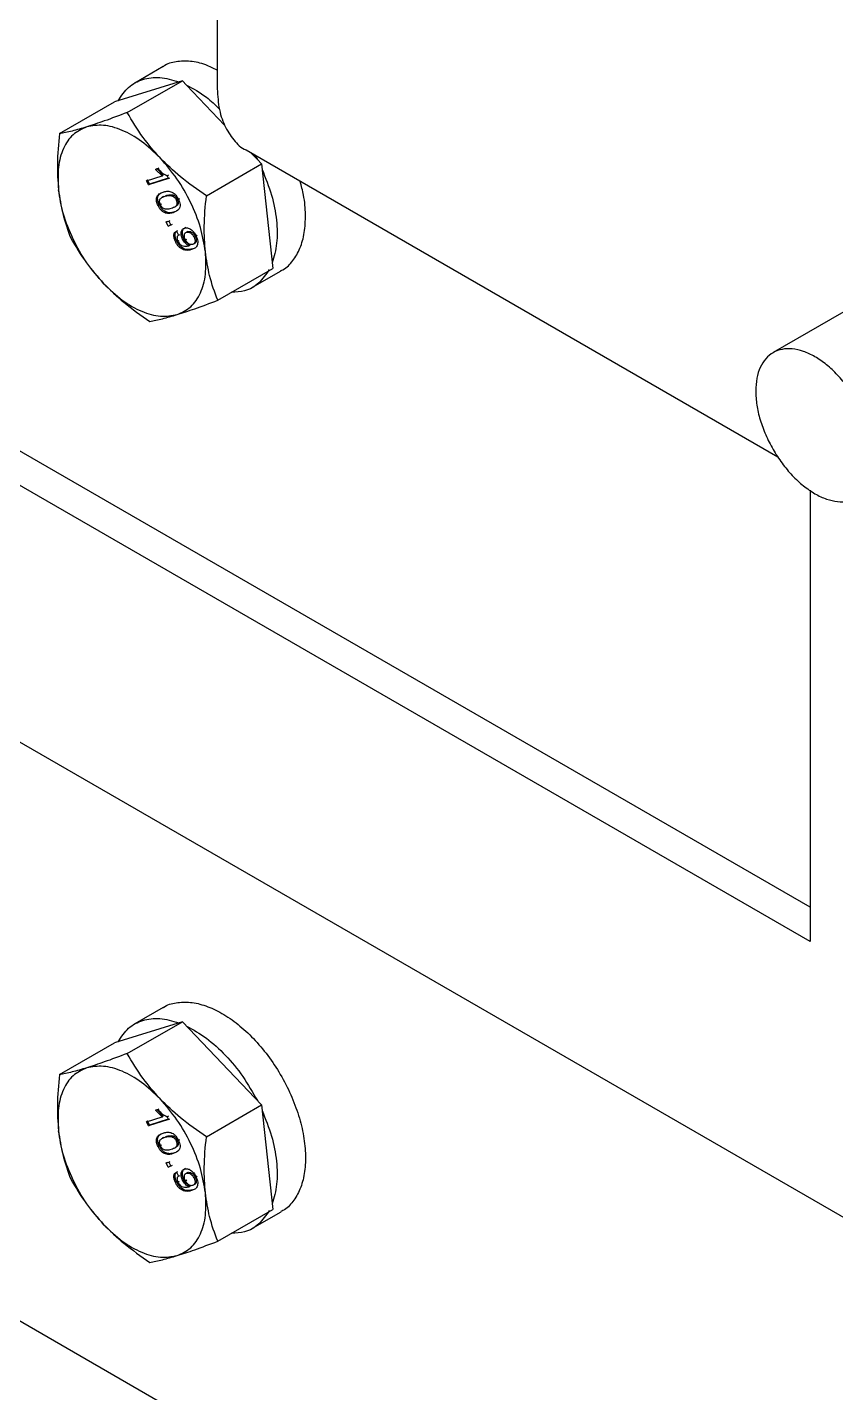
# Model space of a CAD drawing. Header units: millimetres. Extents: x 861 to 27901, y 673 to 17923.
# Drawn here: x 23414.7 to 23506.4, y 7160.2 to 7315.2 of the extents above; entities that cross this region are included whole.
import ezdxf

# ---------------------------------------------------------------- set-up
doc = ezdxf.new("R2010")
doc.units = ezdxf.units.MM
doc.header["$LTSCALE"] = 33.3

msp = doc.modelspace()

# ---------------------------------------------------------------- linework, layer by layer
at = {"color": 7, "linetype": 'Continuous', "lineweight": 25}
for p, q in [((23436.24, 7373.27), (23436.24, 7308.53)), ((23430.1, 7310.73), (23426.89, 7308.87)), ((23432.3, 7309.13), (23424.6, 7306.74)), ((23426.04, 7305.52), (23432.3, 7309.13)), ((23432.77, 7308.64), (23432.3, 7309.13)), ((23437.08, 7304.09), (23432.77, 7308.64)), ((23418.35, 7303.12), (23424.6, 7306.74)), ((23439.52, 7301.27), (23499.87, 7266.43)), ((23440.8, 7300.17), (23440.05, 7300.96)), ((23440.47, 7300.72), (23440.8, 7300.17)), ((23429.25, 7299.07), (23429.52, 7299.16)), ((23429.25, 7299.07), (23429.39, 7299.15)), ((23429.99, 7298.33), (23429.25, 7299.07)), ((23430.13, 7298.42), (23429.39, 7299.15)), ((23429.52, 7299.16), (23429.66, 7299.24)), ((23435.02, 7296.06), (23441.27, 7299.68)), ((23440.8, 7300.17), (23441.27, 7299.68)), ((23441.27, 7299.68), (23442.56, 7287.82)), ((23428.21, 7297.78), (23429.99, 7298.33)), ((23428.21, 7297.78), (23428.35, 7297.86)), ((23428.44, 7297.31), (23428.21, 7297.78)), ((23428.58, 7297.39), (23428.35, 7297.86)), ((23430.72, 7298.02), (23428.44, 7297.31)), ((23428.44, 7297.31), (23428.58, 7297.39)), ((23430.68, 7298.05), (23428.58, 7297.39)), ((23429.99, 7298.33), (23430.13, 7298.42)), ((23430.72, 7298.41), (23430.58, 7298.32)), ((23430.58, 7298.32), (23430.72, 7298.02)), ((23430.72, 7298.02), (23430.86, 7298.1)), ((23429.36, 7295.85), (23429.5, 7295.93)), ((23430.15, 7295.97), (23430.01, 7295.89)), ((23430.13, 7296.49), (23430.27, 7296.57)), ((23430.17, 7295.94), (23430.49, 7296.11)), ((23430.49, 7296.11), (23430.35, 7296.03)), ((23431.19, 7296.04), (23431.33, 7296.12)), ((23429.68, 7295.04), (23429.54, 7294.96)), ((23429.94, 7295.13), (23429.8, 7295.05)), ((23431.37, 7294.76), (23431.51, 7294.84)), ((23431.72, 7295.69), (23431.58, 7295.61)), ((23431.85, 7295.68), (23431.99, 7295.76)), ((23430.47, 7293.1), (23430.76, 7293.19)), ((23430.47, 7293.1), (23430.61, 7293.18)), ((23430.69, 7292.63), (23430.47, 7293.1)), ((23430.98, 7292.72), (23430.69, 7292.63)), ((23430.69, 7292.63), (23430.83, 7292.71)), ((23430.76, 7293.19), (23430.9, 7293.27)), ((23430.76, 7293.19), (23430.98, 7292.72)), ((23430.97, 7292.76), (23430.83, 7292.71)), ((23431.12, 7292.81), (23430.98, 7292.72)), ((23431.61, 7292.06), (23431.75, 7292.14)), ((23431.61, 7292.06), (23431.86, 7291.6)), ((23431.86, 7291.6), (23432, 7291.68)), ((23432.32, 7291.14), (23432.46, 7291.22)), ((23432.55, 7292.41), (23432.69, 7292.49)), ((23432.6, 7291.82), (23432.59, 7291.81)), ((23432.65, 7291.08), (23432.79, 7291.16)), ((23432.9, 7292.02), (23432.76, 7291.93)), ((23433.76, 7291.45), (23433.62, 7291.37)), ((23433.85, 7291.52), (23433.99, 7291.61)), ((23431.51, 7290.87), (23431.65, 7290.95)), ((23431.78, 7290.93), (23431.92, 7291.01)), ((23432.96, 7290.38), (23433.1, 7290.46)), ((23432.96, 7290.38), (23433.02, 7290.4)), ((23433.02, 7290.4), (23433.16, 7290.48)), ((23433.1, 7290.46), (23433.16, 7290.48)), ((23433.6, 7290.62), (23433.46, 7290.54)), ((23433.64, 7290.65), (23433.78, 7290.73)), ((23436.3, 7284.21), (23442.56, 7287.82)), ((23440.27, 7285.68), (23443.49, 7287.54)), ((23514.49, 7287.02), (23499.32, 7278.26)), ((23218.15, 7281.31), (23433.87, 7156.78)), ((23338.13, 7277.76), (23528.74, 7167.72)), ((23503.51, 7215.3), (23402.88, 7273.4)), ((23503.51, 7211.42), (23399.52, 7271.46)), ((23503.51, 7262.64), (23503.51, 7211.42)), ((23430.1, 7203.91), (23426.89, 7202.05)), ((23432.3, 7202.31), (23424.6, 7199.92)), ((23426.04, 7198.7), (23432.3, 7202.31)), ((23432.3, 7202.31), (23441.27, 7192.86)), ((23418.35, 7196.3), (23424.6, 7199.92)), ((23429.25, 7192.25), (23429.52, 7192.33)), ((23429.25, 7192.25), (23429.39, 7192.33)), ((23429.99, 7191.51), (23429.25, 7192.25)), ((23430.13, 7191.59), (23429.39, 7192.33)), ((23429.52, 7192.33), (23429.66, 7192.42)), ((23435.02, 7189.24), (23441.27, 7192.86)), ((23441.27, 7192.86), (23442.56, 7181)), ((23428.21, 7190.96), (23429.99, 7191.51)), ((23428.21, 7190.96), (23428.35, 7191.04)), ((23428.44, 7190.49), (23428.21, 7190.96)), ((23428.58, 7190.57), (23428.35, 7191.04)), ((23430.72, 7191.2), (23428.44, 7190.49)), ((23428.44, 7190.49), (23428.58, 7190.57)), ((23430.68, 7191.23), (23428.58, 7190.57)), ((23429.99, 7191.51), (23430.13, 7191.59)), ((23430.72, 7191.58), (23430.58, 7191.5)), ((23430.58, 7191.5), (23430.72, 7191.2)), ((23430.72, 7191.2), (23430.86, 7191.28)), ((23429.36, 7189.03), (23429.5, 7189.11)), ((23430.15, 7189.15), (23430.01, 7189.07)), ((23430.13, 7189.67), (23430.27, 7189.75)), ((23430.17, 7189.12), (23430.49, 7189.29)), ((23430.49, 7189.29), (23430.35, 7189.2)), ((23431.19, 7189.22), (23431.33, 7189.3)), ((23431.72, 7188.87), (23431.58, 7188.79)), ((23431.85, 7188.86), (23431.99, 7188.94)), ((23429.68, 7188.22), (23429.54, 7188.14)), ((23429.94, 7188.31), (23429.8, 7188.22)), ((23431.37, 7187.94), (23431.51, 7188.02)), ((23430.47, 7186.28), (23430.76, 7186.37)), ((23430.47, 7186.28), (23430.61, 7186.36)), ((23430.69, 7185.81), (23430.47, 7186.28)), ((23430.98, 7185.9), (23430.69, 7185.81)), ((23430.69, 7185.81), (23430.83, 7185.89)), ((23430.76, 7186.37), (23430.9, 7186.45)), ((23430.76, 7186.37), (23430.98, 7185.9)), ((23430.97, 7185.94), (23430.83, 7185.89)), ((23431.12, 7185.98), (23430.98, 7185.9)), ((23431.61, 7185.24), (23431.75, 7185.32)), ((23431.61, 7185.24), (23431.86, 7184.78)), ((23431.86, 7184.78), (23432, 7184.86)), ((23432.32, 7184.32), (23432.46, 7184.4)), ((23432.55, 7185.59), (23432.69, 7185.67)), ((23432.6, 7185), (23432.59, 7184.99)), ((23432.65, 7184.26), (23432.79, 7184.34)), ((23432.9, 7185.19), (23432.76, 7185.11)), ((23433.76, 7184.63), (23433.62, 7184.55)), ((23433.85, 7184.7), (23433.99, 7184.78)), ((23431.51, 7184.05), (23431.65, 7184.13)), ((23431.78, 7184.1), (23431.92, 7184.19)), ((23432.96, 7183.56), (23433.1, 7183.64)), ((23432.96, 7183.56), (23433.02, 7183.58)), ((23433.02, 7183.58), (23433.16, 7183.66)), ((23433.1, 7183.64), (23433.16, 7183.66)), ((23433.6, 7183.8), (23433.46, 7183.72)), ((23433.64, 7183.83), (23433.78, 7183.91)), ((23436.3, 7177.39), (23442.56, 7181)), ((23440.27, 7178.86), (23443.49, 7180.72))]:
    msp.add_line(p, q, dxfattribs=at)
for points, knots in [([(23436.24, 7310.33), (23435.81, 7310.54), (23434.77, 7311.06), (23433.18, 7311.4), (23431.58, 7311.32), (23430.54, 7311.07), (23430.13, 7310.74), (23430.11, 7310.72)], [0, 0, 0, 0, 0.186749, 0.453655, 0.720561, 0.987467, 1, 1, 1, 1]), ([(23432.77, 7308.64), (23433.53, 7308.23), (23434.81, 7307.54), (23436.03, 7306.38), (23436.52, 7305.9)], [0, 0, 0, 0, 0.590581, 1, 1, 1, 1]), ([(23436.24, 7308.53), (23436.28, 7307.71), (23436.36, 7306.06), (23437.02, 7303.99), (23438.09, 7302.39), (23438.95, 7301.48), (23439.52, 7301.27), (23439.52, 7301.27)], [0, 0, 0, 0, 0.249974, 0.499948, 0.749923, 0.999897, 1, 1, 1, 1]), ([(23426.04, 7305.52), (23425.14, 7305.18), (23423.46, 7304.55), (23422.08, 7304.1), (23421.44, 7303.89)], [0, 0, 0, 0, 0.532771, 1, 1, 1, 1]), ([(23429.78, 7300.36), (23429.1, 7301.13), (23427.65, 7302.77), (23426.6, 7304.57), (23426.04, 7305.52)], [0, 0, 0, 0, 0.4672291, 1, 1, 1, 1]), ([(23421.44, 7303.89), (23420.87, 7303.72), (23419.63, 7303.35), (23418.79, 7303.2), (23418.35, 7303.12)], [0, 0, 0, 0, 0.467229, 1, 1, 1, 1]), ([(23418.35, 7303.12), (23418.23, 7301.96), (23418.02, 7299.77), (23418.17, 7297.72), (23418.24, 7296.76)], [0, 0, 0, 0, 0.5327709, 1, 1, 1, 1]), ([(23429.52, 7299.16), (23429.69, 7298.97), (23430.03, 7298.61), (23430.39, 7298.42), (23430.58, 7298.32)], [0, 0, 0, 0, 0.5008657, 1, 1, 1, 1]), ([(23435.02, 7296.06), (23434.01, 7296.76), (23432.11, 7298.07), (23430.52, 7299.63), (23429.78, 7300.36)], [0, 0, 0, 0, 0.532771, 1, 1, 1, 1]), ([(23443.47, 7287.57), (23443.55, 7287.61), (23444.1, 7287.83), (23444.86, 7288.67), (23445.7, 7290.07), (23446.18, 7291.85), (23446.31, 7293.89), (23446.15, 7295.88), (23445.8, 7297.19), (23445.66, 7297.72)], [0, 0, 0, 0, 0.029426, 0.200433, 0.37144, 0.542447, 0.713454, 0.884461, 1, 1, 1, 1]), ([(23418.24, 7296.76), (23418.37, 7295.84), (23418.66, 7293.88), (23419.29, 7292.18), (23419.63, 7291.27)], [0, 0, 0, 0, 0.467229, 1, 1, 1, 1]), ([(23429.54, 7294.96), (23429.47, 7295.12), (23429.37, 7295.36), (23429.34, 7295.62), (23429.35, 7295.75), (23429.36, 7295.82), (23429.36, 7295.85)], [0, 0, 0, 0, 0.498795, 0.749148, 0.874576, 1, 1, 1, 1]), ([(23429.36, 7295.85), (23429.4, 7295.94), (23429.48, 7296.11), (23429.73, 7296.34), (23429.97, 7296.43), (23430.13, 7296.49)], [0, 0, 0, 0, 0.249754, 0.499871, 1, 1, 1, 1]), ([(23429.68, 7295.04), (23429.61, 7295.2), (23429.51, 7295.44), (23429.48, 7295.74), (23429.49, 7295.86), (23429.5, 7295.93)], [0, 0, 0, 0, 0.499036, 0.74951, 1, 1, 1, 1]), ([(23429.5, 7295.93), (23429.54, 7296.02), (23429.61, 7296.2), (23429.75, 7296.3), (23429.81, 7296.36)], [0, 0, 0, 0, 0.499636, 1, 1, 1, 1]), ([(23429.8, 7295.05), (23429.77, 7295.12), (23429.71, 7295.27), (23429.7, 7295.49), (23429.74, 7295.66), (23429.94, 7295.89), (23430.17, 7295.96), (23430.35, 7296.03)], [0, 0, 0, 0, 0.124696, 0.249462, 0.374432, 0.499637, 1, 1, 1, 1]), ([(23430.13, 7296.49), (23430.26, 7296.53), (23430.52, 7296.6), (23430.9, 7296.58), (23431.23, 7296.44), (23431.47, 7296.25), (23431.69, 7295.99), (23431.79, 7295.79), (23431.85, 7295.68)], [0, 0, 0, 0, 0.250482, 0.500346, 0.631705, 0.750221, 0.874987, 1, 1, 1, 1]), ([(23430.35, 7296.03), (23430.48, 7296.06), (23430.67, 7296.11), (23430.96, 7296.12), (23431.11, 7296.07), (23431.19, 7296.04)], [0, 0, 0, 0, 0.500372, 0.750515, 1, 1, 1, 1]), ([(23430.49, 7296.11), (23430.62, 7296.14), (23430.81, 7296.19), (23431.1, 7296.2), (23431.25, 7296.15), (23431.33, 7296.12)], [0, 0, 0, 0, 0.500372, 0.750515, 1, 1, 1, 1]), ([(23431.19, 7296.04), (23431.23, 7296.02), (23431.3, 7295.97), (23431.41, 7295.87), (23431.51, 7295.75), (23431.56, 7295.65), (23431.58, 7295.61)], [0, 0, 0, 0, 0.250158, 0.500156, 0.750032, 1, 1, 1, 1]), ([(23431.33, 7296.12), (23431.37, 7296.1), (23431.44, 7296.06), (23431.55, 7295.95), (23431.63, 7295.85), (23431.69, 7295.76), (23431.71, 7295.71), (23431.72, 7295.69)], [0, 0, 0, 0, 0.2500549, 0.4999486, 0.7497221, 0.8748571, 1, 1, 1, 1]), ([(23434.91, 7289.7), (23434.84, 7290.66), (23434.69, 7292.71), (23434.9, 7294.9), (23435.02, 7296.06)], [0, 0, 0, 0, 0.467229, 1, 1, 1, 1]), ([(23431.25, 7294.15), (23431.12, 7294.12), (23430.86, 7294.05), (23430.48, 7294.07), (23430.16, 7294.2), (23429.91, 7294.39), (23429.7, 7294.66), (23429.59, 7294.86), (23429.54, 7294.96)], [0, 0, 0, 0, 0.250476, 0.500347, 0.625768, 0.750176, 0.87497, 1, 1, 1, 1]), ([(23431.39, 7294.23), (23431.26, 7294.2), (23431, 7294.13), (23430.62, 7294.15), (23430.3, 7294.29), (23430.05, 7294.47), (23429.84, 7294.74), (23429.73, 7294.94), (23429.68, 7295.04)], [0, 0, 0, 0, 0.250472, 0.500339, 0.626188, 0.75018, 0.874972, 1, 1, 1, 1]), ([(23431.03, 7294.62), (23430.84, 7294.57), (23430.61, 7294.5), (23430.27, 7294.56), (23430.09, 7294.67), (23429.92, 7294.83), (23429.84, 7294.97), (23429.8, 7295.05)], [0, 0, 0, 0, 0.50041, 0.625613, 0.75058, 0.875344, 1, 1, 1, 1]), ([(23431.58, 7295.61), (23431.61, 7295.53), (23431.68, 7295.38), (23431.69, 7295.16), (23431.64, 7294.99), (23431.45, 7294.76), (23431.21, 7294.68), (23431.03, 7294.62)], [0, 0, 0, 0, 0.124745, 0.249484, 0.374471, 0.499648, 1, 1, 1, 1]), ([(23431.85, 7295.68), (23431.89, 7295.58), (23431.98, 7295.37), (23432.05, 7295.06), (23432.03, 7294.78), (23431.82, 7294.39), (23431.5, 7294.26), (23431.25, 7294.15)], [0, 0, 0, 0, 0.1253733, 0.2506437, 0.3756975, 0.5011132, 1, 1, 1, 1]), ([(23431.72, 7295.69), (23431.75, 7295.61), (23431.82, 7295.46), (23431.83, 7295.24), (23431.78, 7295.07), (23431.67, 7294.93), (23431.56, 7294.89), (23431.5, 7294.87)], [0, 0, 0, 0, 0.183123, 0.366237, 0.549716, 0.733474, 1, 1, 1, 1]), ([(23419.63, 7291.27), (23420.19, 7290.31), (23421.24, 7288.52), (23422.69, 7286.87), (23423.36, 7286.11)], [0, 0, 0, 0, 0.532771, 1, 1, 1, 1]), ([(23431.51, 7290.87), (23431.45, 7291), (23431.37, 7291.19), (23431.33, 7291.45), (23431.33, 7291.68), (23431.41, 7291.92), (23431.54, 7292.01), (23431.61, 7292.06)], [0, 0, 0, 0, 0.249859, 0.375718, 0.500481, 0.749846, 1, 1, 1, 1]), ([(23431.65, 7290.95), (23431.59, 7291.08), (23431.51, 7291.27), (23431.47, 7291.53), (23431.47, 7291.76), (23431.55, 7292), (23431.68, 7292.09), (23431.75, 7292.14)], [0, 0, 0, 0, 0.249859, 0.375956, 0.500482, 0.749847, 1, 1, 1, 1]), ([(23431.86, 7291.6), (23431.82, 7291.57), (23431.75, 7291.51), (23431.69, 7291.38), (23431.68, 7291.26), (23431.7, 7291.15), (23431.73, 7291.04), (23431.77, 7290.96), (23431.78, 7290.93)], [0, 0, 0, 0, 0.276477, 0.499318, 0.623718, 0.749496, 0.874756, 1, 1, 1, 1]), ([(23432.32, 7291.14), (23432.28, 7291.22), (23432.22, 7291.36), (23432.16, 7291.59), (23432.15, 7291.8), (23432.17, 7291.98), (23432.22, 7292.14), (23432.34, 7292.31), (23432.47, 7292.37), (23432.55, 7292.41)], [0, 0, 0, 0, 0.125074, 0.250064, 0.373261, 0.500199, 0.624296, 0.750369, 1, 1, 1, 1]), ([(23432.46, 7291.22), (23432.44, 7291.26), (23432.41, 7291.33), (23432.35, 7291.48), (23432.3, 7291.67), (23432.29, 7291.88), (23432.31, 7292.07), (23432.36, 7292.22), (23432.43, 7292.34), (23432.5, 7292.38), (23432.53, 7292.39)], [0, 0, 0, 0, 0.07547, 0.150945, 0.301578, 0.450313, 0.603034, 0.752855, 0.90453, 1, 1, 1, 1]), ([(23433.02, 7290.4), (23432.95, 7290.43), (23432.82, 7290.51), (23432.63, 7290.68), (23432.45, 7290.89), (23432.36, 7291.06), (23432.32, 7291.14)], [0, 0, 0, 0, 0.248943, 0.49945, 0.750285, 1, 1, 1, 1]), ([(23433.16, 7290.48), (23433.09, 7290.52), (23432.96, 7290.59), (23432.77, 7290.76), (23432.59, 7290.98), (23432.5, 7291.14), (23432.46, 7291.22)], [0, 0, 0, 0, 0.24954, 0.50198, 0.751372, 1, 1, 1, 1]), ([(23432.65, 7291.08), (23432.61, 7291.18), (23432.55, 7291.33), (23432.52, 7291.51), (23432.52, 7291.64), (23432.55, 7291.75), (23432.62, 7291.87), (23432.71, 7291.91), (23432.76, 7291.93)], [0, 0, 0, 0, 0.249521, 0.373851, 0.499889, 0.624096, 0.750315, 1, 1, 1, 1]), ([(23432.55, 7292.41), (23432.66, 7292.43), (23432.81, 7292.46), (23433.05, 7292.38), (23433.23, 7292.28), (23433.41, 7292.14), (23433.64, 7291.9), (23433.77, 7291.68), (23433.85, 7291.52)], [0, 0, 0, 0, 0.249869, 0.376454, 0.500348, 0.627239, 0.750824, 1, 1, 1, 1]), ([(23432.76, 7291.93), (23432.83, 7291.95), (23432.96, 7291.97), (23433.17, 7291.89), (23433.33, 7291.77), (23433.48, 7291.62), (23433.56, 7291.47), (23433.62, 7291.37)], [0, 0, 0, 0, 0.25025, 0.499842, 0.629576, 0.750665, 1, 1, 1, 1]), ([(23432.9, 7292.02), (23432.97, 7292.03), (23433.1, 7292.05), (23433.31, 7291.97), (23433.47, 7291.85), (23433.62, 7291.7), (23433.7, 7291.55), (23433.76, 7291.45)], [0, 0, 0, 0, 0.25025, 0.499841, 0.629288, 0.750666, 1, 1, 1, 1]), ([(23433.85, 7291.52), (23433.89, 7291.42), (23433.98, 7291.22), (23434.04, 7290.91), (23434.04, 7290.64), (23433.95, 7290.33), (23433.71, 7290.09), (23433.47, 7290.01), (23433.34, 7289.96)], [0, 0, 0, 0, 0.125064, 0.25009, 0.37511, 0.500169, 0.749441, 1, 1, 1, 1]), ([(23433.62, 7291.37), (23433.66, 7291.27), (23433.72, 7291.12), (23433.74, 7290.93), (23433.73, 7290.81), (23433.69, 7290.71), (23433.61, 7290.6), (23433.52, 7290.56), (23433.46, 7290.54)], [0, 0, 0, 0, 0.249017, 0.372138, 0.499365, 0.623562, 0.749893, 1, 1, 1, 1]), ([(23433.76, 7291.45), (23433.8, 7291.35), (23433.86, 7291.2), (23433.88, 7291.02), (23433.87, 7290.89), (23433.83, 7290.79), (23433.75, 7290.68), (23433.66, 7290.64), (23433.6, 7290.62)], [0, 0, 0, 0, 0.2490172, 0.3718447, 0.4993648, 0.6232259, 0.7498924, 1, 1, 1, 1]), ([(23433.34, 7289.96), (23433.2, 7289.93), (23432.92, 7289.85), (23432.52, 7289.89), (23432.17, 7290.05), (23431.91, 7290.26), (23431.68, 7290.54), (23431.56, 7290.76), (23431.51, 7290.87)], [0, 0, 0, 0, 0.250485, 0.500119, 0.627899, 0.750092, 0.874994, 1, 1, 1, 1]), ([(23433.48, 7290.04), (23433.34, 7290.01), (23433.06, 7289.93), (23432.66, 7289.97), (23432.31, 7290.14), (23432.05, 7290.35), (23431.82, 7290.62), (23431.71, 7290.84), (23431.65, 7290.95)], [0, 0, 0, 0, 0.250485, 0.500118, 0.62804, 0.750092, 0.874994, 1, 1, 1, 1]), ([(23431.78, 7290.93), (23431.82, 7290.86), (23431.89, 7290.72), (23432.05, 7290.54), (23432.21, 7290.42), (23432.54, 7290.31), (23432.78, 7290.35), (23432.96, 7290.38)], [0, 0, 0, 0, 0.125207, 0.25031, 0.375339, 0.50062, 1, 1, 1, 1]), ([(23433.46, 7290.54), (23433.4, 7290.52), (23433.3, 7290.51), (23433.15, 7290.54), (23433.04, 7290.6), (23432.92, 7290.69), (23432.78, 7290.84), (23432.7, 7290.99), (23432.65, 7291.08)], [0, 0, 0, 0, 0.249976, 0.378222, 0.500342, 0.627452, 0.750811, 1, 1, 1, 1]), ([(23436.3, 7284.21), (23435.96, 7285.12), (23435.33, 7286.82), (23435.04, 7288.78), (23434.91, 7289.7)], [0, 0, 0, 0, 0.532771, 1, 1, 1, 1]), ([(23442.15, 7287.7), (23441.78, 7287.15), (23441.05, 7286.06), (23439.55, 7285.2), (23438.38, 7285.14), (23437.88, 7285.12)], [0, 0, 0, 0, 0.362113, 0.724226, 1, 1, 1, 1]), ([(23423.36, 7286.11), (23424.11, 7285.38), (23425.7, 7283.82), (23427.6, 7282.51), (23428.6, 7281.81)], [0, 0, 0, 0, 0.467229, 1, 1, 1, 1]), ([(23431.7, 7282.58), (23432.34, 7282.79), (23433.72, 7283.23), (23435.4, 7283.87), (23436.3, 7284.21)], [0, 0, 0, 0, 0.467229, 1, 1, 1, 1]), ([(23428.6, 7281.81), (23429.05, 7281.89), (23429.89, 7282.04), (23431.13, 7282.41), (23431.7, 7282.58)], [0, 0, 0, 0, 0.532771, 1, 1, 1, 1]), ([(23430.11, 7203.9), (23430.13, 7203.91), (23430.54, 7204.25), (23431.58, 7204.5), (23433.18, 7204.59), (23434.95, 7204.17), (23436.78, 7203.32), (23438.62, 7202.06), (23440.38, 7200.44), (23442.01, 7198.51), (23443.45, 7196.35), (23444.64, 7194.03), (23445.53, 7191.66), (23446.1, 7189.31), (23446.32, 7187.07), (23446.18, 7185.03), (23445.7, 7183.25), (23444.86, 7181.85), (23444.1, 7181.01), (23443.55, 7180.79), (23443.47, 7180.75)], [0, 0, 0, 0, 0.0028951, 0.0645511, 0.126207, 0.187863, 0.249519, 0.3111749, 0.3728309, 0.4344869, 0.4961428, 0.5577988, 0.6194547, 0.6811107, 0.7427667, 0.8044226, 0.8660786, 0.9277346, 0.9893905, 1, 1, 1, 1]), ([(23426.04, 7198.7), (23425.14, 7198.36), (23423.46, 7197.73), (23422.08, 7197.28), (23421.44, 7197.07)], [0, 0, 0, 0, 0.532771, 1, 1, 1, 1]), ([(23429.78, 7193.54), (23429.1, 7194.31), (23427.65, 7195.95), (23426.6, 7197.74), (23426.04, 7198.7)], [0, 0, 0, 0, 0.4672291, 1, 1, 1, 1]), ([(23421.44, 7197.07), (23420.87, 7196.9), (23419.63, 7196.53), (23418.79, 7196.38), (23418.35, 7196.3)], [0, 0, 0, 0, 0.467229, 1, 1, 1, 1]), ([(23418.35, 7196.3), (23418.23, 7195.14), (23418.02, 7192.95), (23418.17, 7190.9), (23418.24, 7189.94)], [0, 0, 0, 0, 0.532771, 1, 1, 1, 1]), ([(23435.02, 7189.24), (23434.01, 7189.94), (23432.11, 7191.25), (23430.52, 7192.81), (23429.78, 7193.54)], [0, 0, 0, 0, 0.532771, 1, 1, 1, 1]), ([(23429.52, 7192.33), (23429.69, 7192.15), (23430.03, 7191.79), (23430.39, 7191.6), (23430.58, 7191.5)], [0, 0, 0, 0, 0.5008657, 1, 1, 1, 1]), ([(23418.24, 7189.94), (23418.37, 7189.02), (23418.66, 7187.06), (23419.29, 7185.35), (23419.63, 7184.45)], [0, 0, 0, 0, 0.467229, 1, 1, 1, 1]), ([(23429.54, 7188.14), (23429.47, 7188.3), (23429.37, 7188.54), (23429.34, 7188.8), (23429.35, 7188.93), (23429.36, 7189), (23429.36, 7189.03)], [0, 0, 0, 0, 0.4987953, 0.7491483, 0.8745764, 1, 1, 1, 1]), ([(23429.36, 7189.03), (23429.4, 7189.12), (23429.48, 7189.29), (23429.73, 7189.52), (23429.97, 7189.61), (23430.13, 7189.67)], [0, 0, 0, 0, 0.249754, 0.499871, 1, 1, 1, 1]), ([(23429.68, 7188.22), (23429.61, 7188.38), (23429.51, 7188.61), (23429.48, 7188.92), (23429.49, 7189.04), (23429.5, 7189.11)], [0, 0, 0, 0, 0.499036, 0.74951, 1, 1, 1, 1]), ([(23429.5, 7189.11), (23429.54, 7189.2), (23429.61, 7189.38), (23429.75, 7189.48), (23429.81, 7189.54)], [0, 0, 0, 0, 0.499636, 1, 1, 1, 1]), ([(23429.8, 7188.22), (23429.77, 7188.3), (23429.71, 7188.45), (23429.7, 7188.66), (23429.74, 7188.84), (23429.94, 7189.07), (23430.17, 7189.14), (23430.35, 7189.2)], [0, 0, 0, 0, 0.124696, 0.249462, 0.374432, 0.499637, 1, 1, 1, 1]), ([(23430.13, 7189.67), (23430.26, 7189.71), (23430.52, 7189.78), (23430.9, 7189.76), (23431.23, 7189.62), (23431.47, 7189.43), (23431.69, 7189.17), (23431.79, 7188.97), (23431.85, 7188.86)], [0, 0, 0, 0, 0.250482, 0.500346, 0.631705, 0.750221, 0.874987, 1, 1, 1, 1]), ([(23430.35, 7189.2), (23430.48, 7189.24), (23430.67, 7189.29), (23430.96, 7189.3), (23431.11, 7189.25), (23431.19, 7189.22)], [0, 0, 0, 0, 0.5003723, 0.7505151, 1, 1, 1, 1]), ([(23430.49, 7189.29), (23430.62, 7189.32), (23430.81, 7189.37), (23431.1, 7189.38), (23431.25, 7189.33), (23431.33, 7189.3)], [0, 0, 0, 0, 0.500372, 0.750515, 1, 1, 1, 1]), ([(23431.19, 7189.22), (23431.23, 7189.2), (23431.3, 7189.15), (23431.41, 7189.05), (23431.51, 7188.93), (23431.56, 7188.83), (23431.58, 7188.79)], [0, 0, 0, 0, 0.2501585, 0.5001556, 0.7500324, 1, 1, 1, 1]), ([(23431.85, 7188.86), (23431.89, 7188.76), (23431.98, 7188.55), (23432.05, 7188.23), (23432.03, 7187.96), (23431.82, 7187.56), (23431.5, 7187.44), (23431.25, 7187.33)], [0, 0, 0, 0, 0.125373, 0.250644, 0.375698, 0.501113, 1, 1, 1, 1]), ([(23431.33, 7189.3), (23431.37, 7189.28), (23431.44, 7189.23), (23431.55, 7189.13), (23431.63, 7189.03), (23431.69, 7188.94), (23431.71, 7188.89), (23431.72, 7188.87)], [0, 0, 0, 0, 0.250055, 0.499949, 0.749722, 0.874857, 1, 1, 1, 1]), ([(23431.72, 7188.87), (23431.75, 7188.79), (23431.82, 7188.64), (23431.83, 7188.42), (23431.78, 7188.25), (23431.67, 7188.11), (23431.56, 7188.07), (23431.5, 7188.05)], [0, 0, 0, 0, 0.183123, 0.366237, 0.549716, 0.733474, 1, 1, 1, 1]), ([(23434.91, 7182.88), (23434.84, 7183.84), (23434.69, 7185.89), (23434.9, 7188.08), (23435.02, 7189.24)], [0, 0, 0, 0, 0.467229, 1, 1, 1, 1]), ([(23431.25, 7187.33), (23431.12, 7187.3), (23430.86, 7187.23), (23430.48, 7187.25), (23430.16, 7187.38), (23429.91, 7187.57), (23429.7, 7187.84), (23429.59, 7188.04), (23429.54, 7188.14)], [0, 0, 0, 0, 0.250476, 0.500347, 0.625768, 0.750176, 0.87497, 1, 1, 1, 1]), ([(23431.39, 7187.41), (23431.26, 7187.38), (23431, 7187.31), (23430.62, 7187.33), (23430.3, 7187.46), (23430.05, 7187.65), (23429.84, 7187.92), (23429.73, 7188.12), (23429.68, 7188.22)], [0, 0, 0, 0, 0.250472, 0.500339, 0.626188, 0.75018, 0.874972, 1, 1, 1, 1]), ([(23431.03, 7187.8), (23430.84, 7187.75), (23430.61, 7187.68), (23430.27, 7187.74), (23430.09, 7187.85), (23429.92, 7188.01), (23429.84, 7188.15), (23429.8, 7188.22)], [0, 0, 0, 0, 0.50041, 0.625613, 0.75058, 0.875344, 1, 1, 1, 1]), ([(23431.58, 7188.79), (23431.61, 7188.71), (23431.68, 7188.56), (23431.69, 7188.34), (23431.64, 7188.17), (23431.45, 7187.94), (23431.21, 7187.86), (23431.03, 7187.8)], [0, 0, 0, 0, 0.124745, 0.249484, 0.374471, 0.499648, 1, 1, 1, 1]), ([(23419.63, 7184.45), (23420.19, 7183.49), (23421.24, 7181.7), (23422.69, 7180.05), (23423.36, 7179.29)], [0, 0, 0, 0, 0.532771, 1, 1, 1, 1]), ([(23431.51, 7184.05), (23431.45, 7184.18), (23431.37, 7184.37), (23431.33, 7184.62), (23431.33, 7184.86), (23431.41, 7185.09), (23431.54, 7185.19), (23431.61, 7185.24)], [0, 0, 0, 0, 0.249859, 0.375718, 0.500481, 0.749846, 1, 1, 1, 1]), ([(23431.65, 7184.13), (23431.59, 7184.26), (23431.51, 7184.45), (23431.47, 7184.71), (23431.47, 7184.94), (23431.55, 7185.18), (23431.68, 7185.27), (23431.75, 7185.32)], [0, 0, 0, 0, 0.249859, 0.375956, 0.500482, 0.749847, 1, 1, 1, 1]), ([(23431.86, 7184.78), (23431.82, 7184.75), (23431.75, 7184.69), (23431.69, 7184.56), (23431.68, 7184.44), (23431.7, 7184.33), (23431.73, 7184.22), (23431.77, 7184.14), (23431.78, 7184.1)], [0, 0, 0, 0, 0.276477, 0.499318, 0.623718, 0.749496, 0.874756, 1, 1, 1, 1]), ([(23432.32, 7184.32), (23432.28, 7184.4), (23432.22, 7184.54), (23432.16, 7184.77), (23432.15, 7184.97), (23432.17, 7185.16), (23432.22, 7185.32), (23432.34, 7185.49), (23432.47, 7185.55), (23432.55, 7185.59)], [0, 0, 0, 0, 0.125074, 0.250064, 0.373261, 0.500199, 0.624296, 0.750369, 1, 1, 1, 1]), ([(23432.46, 7184.4), (23432.44, 7184.44), (23432.41, 7184.51), (23432.35, 7184.66), (23432.3, 7184.85), (23432.29, 7185.06), (23432.31, 7185.24), (23432.36, 7185.4), (23432.43, 7185.52), (23432.5, 7185.55), (23432.53, 7185.57)], [0, 0, 0, 0, 0.07547, 0.150945, 0.301578, 0.450313, 0.603034, 0.752855, 0.90453, 1, 1, 1, 1]), ([(23433.02, 7183.58), (23432.95, 7183.61), (23432.82, 7183.68), (23432.63, 7183.86), (23432.45, 7184.07), (23432.36, 7184.24), (23432.32, 7184.32)], [0, 0, 0, 0, 0.248943, 0.49945, 0.750285, 1, 1, 1, 1]), ([(23433.16, 7183.66), (23433.09, 7183.69), (23432.96, 7183.77), (23432.77, 7183.94), (23432.59, 7184.15), (23432.5, 7184.32), (23432.46, 7184.4)], [0, 0, 0, 0, 0.24954, 0.50198, 0.751372, 1, 1, 1, 1]), ([(23432.65, 7184.26), (23432.61, 7184.36), (23432.55, 7184.5), (23432.52, 7184.69), (23432.52, 7184.82), (23432.55, 7184.93), (23432.62, 7185.05), (23432.71, 7185.09), (23432.76, 7185.11)], [0, 0, 0, 0, 0.249521, 0.373851, 0.499889, 0.624096, 0.750315, 1, 1, 1, 1]), ([(23432.55, 7185.59), (23432.66, 7185.61), (23432.81, 7185.63), (23433.05, 7185.56), (23433.23, 7185.46), (23433.41, 7185.32), (23433.64, 7185.08), (23433.77, 7184.86), (23433.85, 7184.7)], [0, 0, 0, 0, 0.249869, 0.376454, 0.500348, 0.627239, 0.750824, 1, 1, 1, 1]), ([(23433.46, 7183.72), (23433.4, 7183.7), (23433.3, 7183.68), (23433.15, 7183.72), (23433.04, 7183.78), (23432.92, 7183.87), (23432.78, 7184.02), (23432.7, 7184.17), (23432.65, 7184.26)], [0, 0, 0, 0, 0.2499765, 0.3782222, 0.5003423, 0.6274524, 0.7508111, 1, 1, 1, 1]), ([(23432.76, 7185.11), (23432.83, 7185.13), (23432.96, 7185.15), (23433.17, 7185.07), (23433.33, 7184.95), (23433.48, 7184.8), (23433.56, 7184.65), (23433.62, 7184.55)], [0, 0, 0, 0, 0.25025, 0.499842, 0.629576, 0.750665, 1, 1, 1, 1]), ([(23432.9, 7185.19), (23432.97, 7185.21), (23433.1, 7185.23), (23433.31, 7185.15), (23433.47, 7185.03), (23433.62, 7184.88), (23433.7, 7184.73), (23433.76, 7184.63)], [0, 0, 0, 0, 0.2502502, 0.4998414, 0.6292884, 0.7506655, 1, 1, 1, 1]), ([(23433.85, 7184.7), (23433.89, 7184.6), (23433.98, 7184.4), (23434.04, 7184.09), (23434.04, 7183.82), (23433.95, 7183.51), (23433.71, 7183.27), (23433.47, 7183.19), (23433.34, 7183.14)], [0, 0, 0, 0, 0.125064, 0.25009, 0.37511, 0.500169, 0.749441, 1, 1, 1, 1]), ([(23433.62, 7184.55), (23433.66, 7184.45), (23433.72, 7184.3), (23433.74, 7184.11), (23433.73, 7183.99), (23433.69, 7183.89), (23433.61, 7183.78), (23433.52, 7183.74), (23433.46, 7183.72)], [0, 0, 0, 0, 0.249017, 0.372138, 0.499365, 0.623562, 0.749893, 1, 1, 1, 1]), ([(23433.76, 7184.63), (23433.8, 7184.53), (23433.86, 7184.38), (23433.88, 7184.19), (23433.87, 7184.07), (23433.83, 7183.97), (23433.75, 7183.86), (23433.66, 7183.82), (23433.6, 7183.8)], [0, 0, 0, 0, 0.249017, 0.371845, 0.499365, 0.623226, 0.749892, 1, 1, 1, 1]), ([(23433.34, 7183.14), (23433.2, 7183.1), (23432.92, 7183.03), (23432.52, 7183.06), (23432.17, 7183.23), (23431.91, 7183.44), (23431.68, 7183.72), (23431.56, 7183.94), (23431.51, 7184.05)], [0, 0, 0, 0, 0.250485, 0.500119, 0.627899, 0.750092, 0.874994, 1, 1, 1, 1]), ([(23433.48, 7183.22), (23433.34, 7183.19), (23433.06, 7183.11), (23432.66, 7183.15), (23432.31, 7183.31), (23432.05, 7183.52), (23431.82, 7183.8), (23431.71, 7184.02), (23431.65, 7184.13)], [0, 0, 0, 0, 0.250485, 0.500118, 0.62804, 0.750092, 0.874994, 1, 1, 1, 1]), ([(23431.78, 7184.1), (23431.82, 7184.04), (23431.89, 7183.9), (23432.05, 7183.72), (23432.21, 7183.6), (23432.54, 7183.49), (23432.78, 7183.53), (23432.96, 7183.56)], [0, 0, 0, 0, 0.125207, 0.25031, 0.375339, 0.50062, 1, 1, 1, 1]), ([(23436.3, 7177.39), (23435.96, 7178.29), (23435.33, 7180), (23435.04, 7181.96), (23434.91, 7182.88)], [0, 0, 0, 0, 0.532771, 1, 1, 1, 1]), ([(23442.15, 7180.87), (23441.78, 7180.33), (23441.05, 7179.24), (23439.55, 7178.38), (23438.38, 7178.32), (23437.88, 7178.3)], [0, 0, 0, 0, 0.362113, 0.724226, 1, 1, 1, 1]), ([(23423.36, 7179.29), (23424.11, 7178.56), (23425.7, 7177), (23427.6, 7175.69), (23428.6, 7174.99)], [0, 0, 0, 0, 0.467229, 1, 1, 1, 1]), ([(23431.7, 7175.76), (23432.34, 7175.96), (23433.72, 7176.41), (23435.4, 7177.05), (23436.3, 7177.39)], [0, 0, 0, 0, 0.467229, 1, 1, 1, 1]), ([(23428.6, 7174.99), (23429.05, 7175.07), (23429.89, 7175.22), (23431.13, 7175.59), (23431.7, 7175.76)], [0, 0, 0, 0, 0.532771, 1, 1, 1, 1])]:
    msp.add_open_spline(points, degree=3, knots=knots, dxfattribs=at)
for points in [[(23425.01, 7306.86), (23425.37, 7307.41), (23426.1, 7308.51), (23427.76, 7309.37), (23429.7, 7309.63), (23431.16, 7309.22), (23431.89, 7309.01)], [(23421.44, 7303.89), (23420.89, 7303.64), (23419.8, 7303.13), (23418.72, 7301.51), (23418.11, 7299.38), (23418.19, 7297.64), (23418.24, 7296.76)], [(23429.78, 7300.36), (23429.08, 7301.03), (23427.68, 7302.36), (23425.45, 7303.6), (23423.29, 7304.22), (23422.06, 7304), (23421.44, 7303.89)], [(23434.91, 7289.7), (23434.75, 7290.62), (23434.45, 7292.46), (23433.3, 7295.33), (23431.75, 7298.07), (23430.44, 7299.6), (23429.78, 7300.36)], [(23441.34, 7299.06), (23441.73, 7298.08), (23442.51, 7296.14), (23443.04, 7293.27), (23443.11, 7290.6), (23442.69, 7289.16), (23442.49, 7288.44)], [(23423.36, 7286.11), (23422.71, 7286.87), (23421.39, 7288.39), (23419.84, 7291.14), (23418.69, 7294), (23418.39, 7295.84), (23418.24, 7296.76)], [(23431.7, 7282.58), (23432.25, 7282.83), (23433.34, 7283.33), (23434.42, 7284.96), (23435.03, 7287.08), (23434.95, 7288.83), (23434.91, 7289.7)], [(23423.36, 7286.11), (23424.06, 7285.44), (23425.46, 7284.1), (23427.69, 7282.86), (23429.85, 7282.24), (23431.08, 7282.47), (23431.7, 7282.58)], [(23497.35, 7273.9), (23497.37, 7274.4), (23497.42, 7275.39), (23497.82, 7276.62), (23498.44, 7277.62), (23499.29, 7278.31), (23500.31, 7278.69), (23501.48, 7278.74), (23502.75, 7278.45), (23504.07, 7277.84), (23505.39, 7276.93), (23506.66, 7275.75), (23507.83, 7274.35), (23508.86, 7272.79), (23509.7, 7271.11), (23510.33, 7269.4), (23510.71, 7267.71), (23510.84, 7266.11), (23510.71, 7264.66), (23510.33, 7263.42), (23509.7, 7262.43), (23508.86, 7261.73), (23507.83, 7261.35), (23506.66, 7261.3), (23505.39, 7261.59), (23504.07, 7262.2), (23502.75, 7263.11), (23501.48, 7264.29), (23500.31, 7265.69), (23499.29, 7267.26), (23498.44, 7268.93), (23497.82, 7270.64), (23497.42, 7272.34), (23497.37, 7273.38), (23497.35, 7273.9)], [(23425.01, 7200.04), (23425.37, 7200.59), (23426.1, 7201.69), (23427.76, 7202.55), (23429.7, 7202.81), (23431.16, 7202.4), (23431.89, 7202.19)], [(23432.77, 7201.82), (23433.52, 7201.4), (23435.03, 7200.56), (23437.22, 7198.55), (23439.22, 7196.14), (23440.28, 7194.28), (23440.8, 7193.35)], [(23421.44, 7197.07), (23420.89, 7196.82), (23419.8, 7196.31), (23418.72, 7194.68), (23418.11, 7192.56), (23418.19, 7190.82), (23418.24, 7189.94)], [(23429.78, 7193.54), (23429.08, 7194.21), (23427.68, 7195.54), (23425.45, 7196.78), (23423.29, 7197.4), (23422.06, 7197.18), (23421.44, 7197.07)], [(23434.91, 7182.88), (23434.75, 7183.8), (23434.45, 7185.64), (23433.3, 7188.51), (23431.75, 7191.25), (23430.44, 7192.78), (23429.78, 7193.54)], [(23441.34, 7192.23), (23441.73, 7191.26), (23442.51, 7189.32), (23443.04, 7186.45), (23443.11, 7183.78), (23442.69, 7182.34), (23442.49, 7181.62)], [(23423.36, 7179.29), (23422.71, 7180.05), (23421.39, 7181.57), (23419.84, 7184.31), (23418.69, 7187.18), (23418.39, 7189.02), (23418.24, 7189.94)], [(23431.7, 7175.76), (23432.25, 7176.01), (23433.34, 7176.51), (23434.42, 7178.14), (23435.03, 7180.26), (23434.95, 7182.01), (23434.91, 7182.88)], [(23423.36, 7179.29), (23424.06, 7178.62), (23425.46, 7177.28), (23427.69, 7176.04), (23429.85, 7175.42), (23431.08, 7175.64), (23431.7, 7175.76)]]:
    msp.add_open_spline(points, degree=3, dxfattribs=at)

doc.saveas('drawing.dxf')
